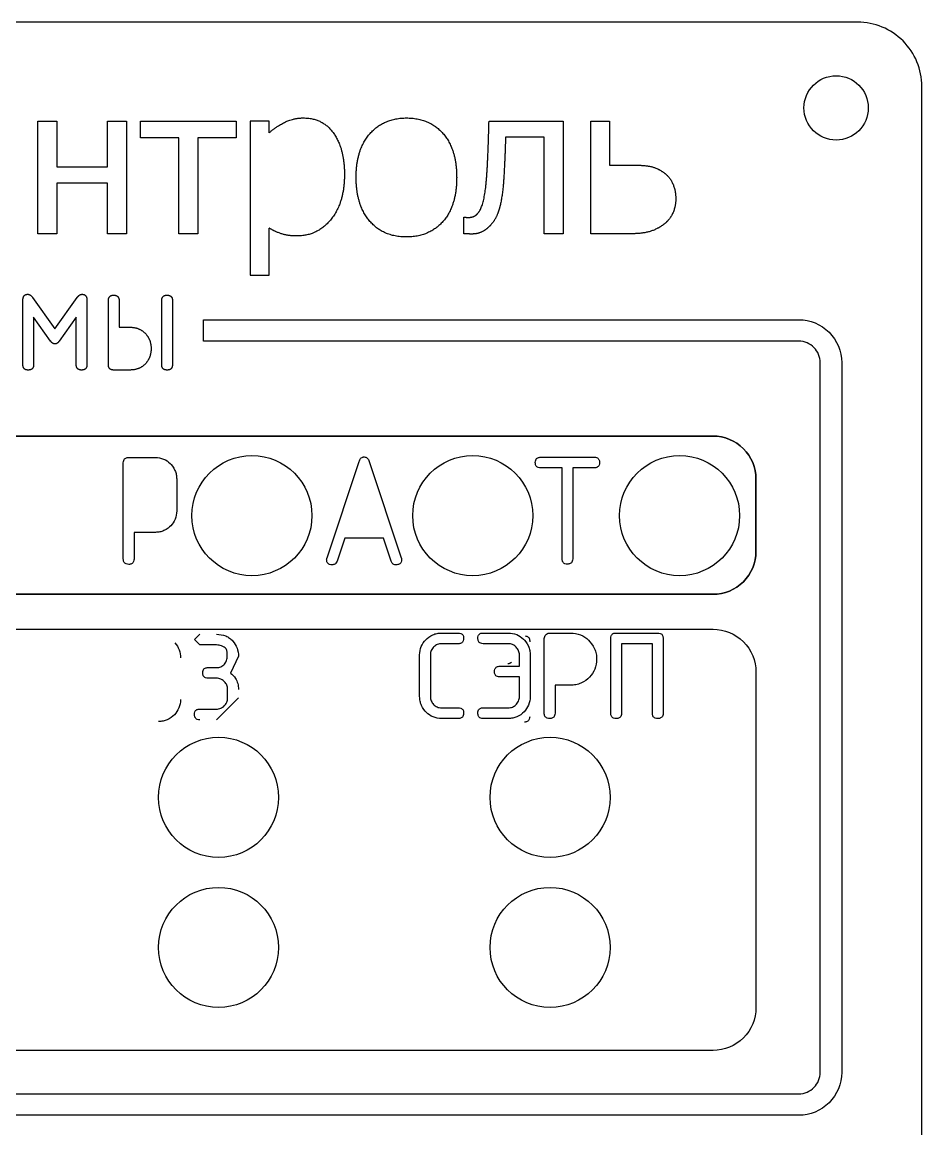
# Model space of a CAD drawing. Header units: millimetres. Extents: x -35 to 35, y -112 to 112.
# Drawn here: x -7 to 35, y 59.9 to 111.5 of the extents above; entities that cross this region are included whole.
import ezdxf

# ---------------------------------------------------------------- set-up
doc = ezdxf.new("R2010")
doc.units = ezdxf.units.MM

msp = doc.modelspace()

# ---------------------------------------------------------------- linework, layer by layer
for p, q in [((-6.944, 95.529), (-6.944, 98.522)), ((-3.955, 98.522), (-3.955, 95.529)), ((-2.956, 95.529), (-2.956, 98.518)), ((-0.466, 95.529), (-0.466, 98.518)), ((0.033, 98.518), (0.033, 95.529)), ((-1.957, 95.279), (-2.706, 95.279)), ((-2.258, 86.466), (-2.258, 90.95)), ((-2.009, 91.199), (-0.764, 91.199)), ((7.246, 86.526), (8.744, 91.014)), ((9.211, 91.014), (10.709, 86.526)), ((17.214, 91.214), (19.708, 91.214)), ((0.231, 90.204), (0.231, 88.706)), ((1.059, 82.711), (1.31, 82.958)), ((1.31, 82.46), (1.059, 82.711)), ((12.591, 83.017), (13.367, 83.017)), ((14.535, 83.017), (15.697, 83.017)), ((17.383, 79.281), (17.383, 82.766)), ((17.634, 83.017), (18.604, 83.017)), ((20.486, 79.281), (20.486, 82.766)), ((20.736, 83.017), (22.674, 83.017)), ((22.928, 82.766), (22.928, 79.281)), ((2.085, 82.46), (1.31, 82.46)), ((13.367, 82.518), (12.591, 82.518)), ((15.697, 82.518), (14.535, 82.518)), ((3.112, 81.939), (2.735, 81.15)), ((11.568, 80.056), (11.568, 81.994)), ((12.07, 81.994), (12.07, 80.053)), ((16.723, 81.994), (16.723, 80.056)), ((1.696, 81.407), (2.085, 81.407)), ((2.085, 80.909), (1.696, 80.909)), ((3.112, 79.995), (2.085, 78.972)), ((2.61, 79.995), (2.61, 80.384)), ((1.31, 79.47), (2.085, 79.47)), ((12.591, 79.528), (13.367, 79.528)), ((14.535, 79.528), (15.697, 79.528)), ((13.367, 79.03), (12.591, 79.03)), ((15.697, 79.03), (14.535, 79.03))]:
    msp.add_line(p, q)
for points in [[(32, -111.5, 0.414214), (35, -108.5), (35, 108.5, 0.414214), (32, 111.5), (-32, 111.5, 0.414214), (-35, 108.5), (-35, -108.5, 0.414214), (-32, -111.5)], [(-29.403, 95.625, -0.414214), (-27.403, 97.625), (-25.734, 97.625), (-25.734, 96.625), (-27.403, 96.625, 0.414214), (-28.403, 95.625), (-28.403, 62.53, 0.414214), (-27.403, 61.53), (29.258, 61.53, 0.414214), (30.258, 62.53), (30.258, 95.625, 0.414214), (29.258, 96.625), (1.486, 96.625), (1.486, 97.625), (29.258, 97.625, -0.414214), (31.258, 95.625), (31.258, 62.53, -0.414214), (29.258, 60.53), (-27.403, 60.53, -0.414214), (-29.403, 62.53)], [(-23.403, 84.821, -0.414214), (-25.403, 86.821), (-25.403, 90.198, -0.414214), (-23.403, 92.198), (25.258, 92.198, -0.414214), (27.258, 90.198), (27.258, 86.821, -0.414214), (25.258, 84.821)], [(-23.403, 84.821), (25.258, 84.821, 0.414214), (27.258, 86.821), (27.258, 90.198, 0.414214), (25.258, 92.198), (-23.403, 92.198, 0.414214), (-25.403, 90.198), (-25.403, 86.821, 0.414214)], [(-24.816, 63.554, -0.414214), (-26.816, 65.554), (-26.816, 81.193, -0.414214), (-24.816, 83.193), (25.258, 83.193, -0.414214), (27.258, 81.193), (27.258, 65.554, -0.414214), (25.258, 63.554)], [(-24.816, 63.554, -0.414214), (-26.816, 65.554), (-26.816, 81.193, -0.414214), (-24.816, 83.193), (25.258, 83.193, -0.414214), (27.258, 81.193), (27.258, 65.554, -0.414214), (25.258, 63.554)]]:
    msp.add_lwpolyline(points, format="xyb", close=True)
for points in [[(-2.996, 101.632), (-2.996, 103.997), (-5.368, 103.997), (-5.368, 101.632), (-6.252, 101.632), (-6.252, 106.884), (-5.368, 106.884), (-5.368, 104.757), (-2.996, 104.757), (-2.996, 106.884), (-2.111, 106.884), (-2.111, 101.632)], [(1.213, 106.113), (1.213, 101.632), (0.328, 101.632), (0.328, 106.113), (-1.459, 106.113), (-1.459, 106.884), (3, 106.884), (3, 106.113)]]:
    msp.add_lwpolyline(points, close=True)
for points in [[(4.542, 106.334), (4.542, 106.884), (3.658, 106.884), (3.658, 99.697), (4.542, 99.697), (4.542, 101.898)], [(14.804, 106.884), (18.265, 106.884), (18.265, 101.632), (17.38, 101.632), (17.38, 106.141), (15.576, 106.141)], [(21.384, 101.632), (19.547, 101.632), (19.547, 106.884), (20.431, 106.884), (20.431, 104.837), (21.407, 104.837)], [(13.63, 101.632), (13.63, 102.403), (13.675, 102.403)], [(-6.49, 98.664), (-5.45, 97.203), (-4.409, 98.664)], [(-2.456, 98.518), (-2.456, 97.273), (-1.957, 97.273)], [(-5.654, 96.632), (-6.445, 97.744), (-6.445, 95.529)], [(-4.455, 95.529), (-4.455, 97.744), (-5.246, 96.632)], [(18.213, 86.48), (18.213, 90.714), (17.214, 90.714)], [(19.708, 90.714), (18.709, 90.714), (18.709, 86.48)], [(-0.764, 87.711), (-1.759, 87.711), (-1.759, 86.466)], [(10.239, 86.368), (9.881, 87.446), (8.07, 87.446), (7.712, 86.368)], [(22.426, 79.281), (22.426, 82.518), (20.987, 82.518), (20.987, 79.281)], [(15.311, 81.466), (16.222, 81.466), (16.222, 81.994)], [(16.222, 80.053), (16.222, 80.967), (15.311, 80.967)], [(18.601, 80.581), (17.885, 80.581), (17.885, 79.281)]]:
    msp.add_lwpolyline(points)
for centre, radius in [((31, 107.5), 1.5), ((3.742, 88.489), 2.8), ((14.043, 88.489), 2.8), ((23.696, 88.489), 2.8), ((2.184, 75.355), 2.8), ((17.652, 75.355), 2.8), ((2.184, 68.355), 2.8), ((17.652, 68.355), 2.8)]:
    msp.add_circle(centre, radius)
for points in [[(4.542, 106.334), (4.871, 106.635), (5.677, 107.032), (6.148, 107.032)], [(6.148, 107.032), (7.05, 107.032), (8.059, 105.602), (8.059, 104.4)], [(8.604, 104.258), (8.604, 105.574), (9.897, 107.032), (10.953, 107.032)], [(10.953, 107.032), (12.019, 107.032), (13.295, 105.58), (13.295, 104.258)], [(14.736, 104.967), (14.759, 105.353), (14.793, 106.402), (14.804, 106.884)], [(15.576, 106.141), (15.564, 105.75), (15.536, 105.03), (15.519, 104.74)], [(14.243, 102.545), (14.475, 102.777), (14.691, 103.929), (14.736, 104.967)], [(21.407, 104.837), (21.997, 104.837), (22.649, 104.712), (22.973, 104.474)], [(8.059, 104.4), (8.059, 103.084), (6.806, 101.53), (5.847, 101.53)], [(10.953, 101.484), (9.858, 101.484), (8.604, 102.976), (8.604, 104.258)], [(13.295, 104.258), (13.295, 102.931), (12.019, 101.484), (10.953, 101.484)], [(15.519, 104.74), (15.491, 104.003), (15.354, 103.004), (15.252, 102.704)], [(22.973, 104.474), (23.245, 104.275), (23.517, 103.645), (23.517, 103.26)], [(23.517, 103.26), (23.517, 102.88), (23.211, 102.256), (22.95, 102.063)], [(15.252, 102.704), (15.15, 102.392), (14.901, 102.046), (14.742, 101.904)], [(13.675, 102.403), (13.709, 102.403), (13.783, 102.392), (13.829, 102.392)], [(13.829, 102.392), (13.942, 102.392), (14.158, 102.46), (14.243, 102.545)], [(5.847, 101.53), (5.456, 101.53), (4.854, 101.711), (4.542, 101.898)], [(14.742, 101.904), (14.583, 101.762), (14.22, 101.62), (13.987, 101.62)], [(22.95, 102.063), (22.638, 101.83), (21.935, 101.632), (21.384, 101.632)], [(13.987, 101.62), (13.914, 101.62), (13.675, 101.632), (13.63, 101.632)], [(-6.944, 98.522), (-6.944, 98.81), (-6.723, 98.81)], [(-6.723, 98.81), (-6.594, 98.81), (-6.49, 98.664)], [(-4.409, 98.664), (-4.305, 98.81), (-4.176, 98.81)], [(-4.176, 98.81), (-3.955, 98.81), (-3.955, 98.522)], [(-2.956, 98.518), (-2.956, 98.768), (-2.706, 98.768)], [(-2.706, 98.768), (-2.456, 98.768), (-2.456, 98.518)], [(-0.466, 98.518), (-0.466, 98.768), (-0.216, 98.768)], [(-0.216, 98.768), (0.033, 98.768), (0.033, 98.518)], [(-1.957, 97.273), (-1.486, 97.273), (-1.211, 96.961)], [(-5.45, 96.495), (-5.558, 96.495), (-5.654, 96.632)], [(-5.246, 96.632), (-5.341, 96.495), (-5.45, 96.495)], [(-1.211, 96.961), (-0.962, 96.682), (-0.962, 96.278)], [(-0.962, 96.278), (-0.962, 95.875), (-1.211, 95.587)], [(-6.694, 95.279), (-6.944, 95.279), (-6.944, 95.529)], [(-6.445, 95.529), (-6.445, 95.279), (-6.694, 95.279)], [(-4.205, 95.279), (-4.455, 95.279), (-4.455, 95.529)], [(-3.955, 95.529), (-3.955, 95.279), (-4.205, 95.279)], [(-2.706, 95.279), (-2.956, 95.279), (-2.956, 95.529)], [(-1.211, 95.587), (-1.486, 95.279), (-1.957, 95.279)], [(-0.216, 95.279), (-0.466, 95.279), (-0.466, 95.529)], [(0.033, 95.529), (0.033, 95.279), (-0.216, 95.279)]]:
    msp.add_open_spline(points, degree=2)
for points, knots in [([(-2.258, 90.95), (-2.258, 90.989), (-2.254, 91.03), (-2.231, 91.091), (-2.218, 91.113), (-2.184, 91.15), (-2.165, 91.163), (-2.125, 91.183), (-2.104, 91.189), (-2.058, 91.198), (-2.033, 91.199), (-2.009, 91.199)], [0, 0, 0, 0, 0.01181083, 0.01181083, 0.01959195, 0.01959195, 0.02667287, 0.02667287, 0.03309682, 0.03309682, 0.04050396, 0.04050396, 0.04050396, 0.04050396]), ([(-0.764, 91.199), (-0.631, 91.199), (-0.503, 91.177), (-0.267, 91.079), (-0.166, 91.01), (-0.008, 90.858), (0.086, 90.752), (0.179, 90.54), (0.198, 90.476), (0.225, 90.343), (0.231, 90.274), (0.231, 90.204)], [0, 0, 0, 0, 0.039703, 0.039703, 0.0767594, 0.0767594, 0.1053708, 0.1053708, 0.1169254, 0.1169254, 0.1289387, 0.1289387, 0.1289387, 0.1289387]), ([(8.744, 91.014), (8.76, 91.061), (8.782, 91.109), (8.832, 91.17), (8.853, 91.189), (8.894, 91.211), (8.909, 91.217), (8.943, 91.225), (8.96, 91.227), (8.977, 91.227)], [0, 0, 0, 0, 0.0147874, 0.0147874, 0.02355401, 0.02355401, 0.02857093, 0.02857093, 0.03379193, 0.03379193, 0.03379193, 0.03379193]), ([(8.977, 91.227), (9.006, 91.227), (9.034, 91.222), (9.085, 91.201), (9.106, 91.187), (9.144, 91.15), (9.16, 91.127), (9.189, 91.076), (9.201, 91.045), (9.211, 91.014)], [0, 0, 0, 0, 0.00860093, 0.00860093, 0.01636555, 0.01636555, 0.02453363, 0.02453363, 0.03417143, 0.03417143, 0.03417143, 0.03417143]), ([(16.964, 90.964), (16.964, 91.003), (16.969, 91.044), (16.992, 91.106), (17.005, 91.128), (17.038, 91.164), (17.057, 91.178), (17.098, 91.197), (17.119, 91.203), (17.164, 91.212), (17.189, 91.214), (17.214, 91.214)], [0, 0, 0, 0, 0.01181083, 0.01181083, 0.01959195, 0.01959195, 0.02667287, 0.02667287, 0.03309682, 0.03309682, 0.04050396, 0.04050396, 0.04050396, 0.04050396]), ([(17.214, 90.714), (17.175, 90.714), (17.134, 90.719), (17.072, 90.742), (17.05, 90.755), (17.014, 90.788), (17, 90.807), (16.981, 90.848), (16.975, 90.869), (16.966, 90.914), (16.964, 90.939), (16.964, 90.964)], [0, 0, 0, 0, 0.01181083, 0.01181083, 0.01959195, 0.01959195, 0.02667287, 0.02667287, 0.03309682, 0.03309682, 0.04050396, 0.04050396, 0.04050396, 0.04050396]), ([(19.708, 91.214), (19.747, 91.214), (19.788, 91.209), (19.849, 91.186), (19.872, 91.173), (19.908, 91.14), (19.921, 91.121), (19.941, 91.08), (19.947, 91.059), (19.956, 91.014), (19.958, 90.989), (19.958, 90.964)], [0, 0, 0, 0, 0.01181083, 0.01181083, 0.01959195, 0.01959195, 0.02667287, 0.02667287, 0.03309682, 0.03309682, 0.04050396, 0.04050396, 0.04050396, 0.04050396]), ([(19.958, 90.964), (19.958, 90.925), (19.953, 90.884), (19.93, 90.822), (19.917, 90.8), (19.883, 90.764), (19.864, 90.75), (19.824, 90.731), (19.803, 90.725), (19.758, 90.716), (19.732, 90.714), (19.708, 90.714)], [0, 0, 0, 0, 0.01181083, 0.01181083, 0.01959195, 0.01959195, 0.02667287, 0.02667287, 0.03309682, 0.03309682, 0.04050396, 0.04050396, 0.04050396, 0.04050396]), ([(0.231, 88.706), (0.231, 88.573), (0.209, 88.445), (0.11, 88.208), (0.042, 88.108), (-0.11, 87.95), (-0.216, 87.855), (-0.429, 87.763), (-0.492, 87.743), (-0.625, 87.717), (-0.694, 87.711), (-0.764, 87.711)], [0, 0, 0, 0, 0.039703, 0.039703, 0.0767594, 0.0767594, 0.1053708, 0.1053708, 0.1169254, 0.1169254, 0.1289387, 0.1289387, 0.1289387, 0.1289387]), ([(-2.009, 86.216), (-2.048, 86.216), (-2.089, 86.221), (-2.15, 86.244), (-2.172, 86.256), (-2.209, 86.29), (-2.222, 86.309), (-2.242, 86.35), (-2.248, 86.371), (-2.257, 86.416), (-2.258, 86.441), (-2.258, 86.466)], [0, 0, 0, 0, 0.01181083, 0.01181083, 0.01959195, 0.01959195, 0.02667287, 0.02667287, 0.03309682, 0.03309682, 0.04050396, 0.04050396, 0.04050396, 0.04050396]), ([(-1.759, 86.466), (-1.759, 86.426), (-1.764, 86.386), (-1.786, 86.324), (-1.799, 86.302), (-1.833, 86.266), (-1.852, 86.252), (-1.893, 86.233), (-1.913, 86.227), (-1.959, 86.218), (-1.984, 86.216), (-2.009, 86.216)], [0, 0, 0, 0, 0.01181083, 0.01181083, 0.01959195, 0.01959195, 0.02667287, 0.02667287, 0.03309682, 0.03309682, 0.04050396, 0.04050396, 0.04050396, 0.04050396]), ([(7.229, 86.435), (7.229, 86.45), (7.23, 86.465), (7.236, 86.496), (7.24, 86.512), (7.246, 86.526)], [0, 0, 0, 0, 0.004616676, 0.004616676, 0.009377312, 0.009377312, 0.009377312, 0.009377312]), ([(7.487, 86.198), (7.445, 86.198), (7.401, 86.202), (7.337, 86.225), (7.314, 86.238), (7.277, 86.272), (7.263, 86.29), (7.245, 86.329), (7.239, 86.348), (7.231, 86.39), (7.229, 86.412), (7.229, 86.435)], [0, 0, 0, 0, 0.01254288, 0.01254288, 0.02049988, 0.02049988, 0.02748362, 0.02748362, 0.03339535, 0.03339535, 0.0401262, 0.0401262, 0.0401262, 0.0401262]), ([(7.712, 86.368), (7.701, 86.334), (7.686, 86.301), (7.646, 86.253), (7.626, 86.236), (7.586, 86.215), (7.568, 86.208), (7.529, 86.199), (7.508, 86.198), (7.487, 86.198)], [0, 0, 0, 0, 0.01069823, 0.01069823, 0.01865615, 0.01865615, 0.02439251, 0.02439251, 0.03067567, 0.03067567, 0.03067567, 0.03067567]), ([(10.464, 86.198), (10.431, 86.198), (10.398, 86.202), (10.343, 86.224), (10.322, 86.238), (10.288, 86.271), (10.276, 86.288), (10.255, 86.325), (10.246, 86.346), (10.239, 86.368)], [0, 0, 0, 0, 0.00986887, 0.00986887, 0.01774005, 0.01774005, 0.02386885, 0.02386885, 0.03070802, 0.03070802, 0.03070802, 0.03070802]), ([(10.722, 86.435), (10.722, 86.399), (10.717, 86.361), (10.695, 86.304), (10.683, 86.283), (10.65, 86.248), (10.631, 86.235), (10.589, 86.215), (10.566, 86.209), (10.518, 86.199), (10.49, 86.198), (10.464, 86.198)], [0, 0, 0, 0, 0.01086379, 0.01086379, 0.01831725, 0.01831725, 0.02534598, 0.02534598, 0.03220127, 0.03220127, 0.04021424, 0.04021424, 0.04021424, 0.04021424]), ([(10.709, 86.526), (10.713, 86.511), (10.717, 86.496), (10.721, 86.465), (10.722, 86.45), (10.722, 86.435)], [0, 0, 0, 0, 0.004683291, 0.004683291, 0.009283869, 0.009283869, 0.009283869, 0.009283869]), ([(18.463, 86.23), (18.424, 86.23), (18.383, 86.235), (18.321, 86.258), (18.299, 86.271), (18.263, 86.305), (18.249, 86.324), (18.23, 86.364), (18.224, 86.385), (18.215, 86.43), (18.213, 86.455), (18.213, 86.48)], [0, 0, 0, 0, 0.01181083, 0.01181083, 0.01959195, 0.01959195, 0.02667287, 0.02667287, 0.03309682, 0.03309682, 0.04050396, 0.04050396, 0.04050396, 0.04050396]), ([(18.709, 86.48), (18.709, 86.441), (18.704, 86.399), (18.681, 86.338), (18.668, 86.316), (18.635, 86.279), (18.616, 86.266), (18.576, 86.247), (18.556, 86.241), (18.512, 86.232), (18.487, 86.23), (18.463, 86.23)], [0, 0, 0, 0, 0.01188043, 0.01188043, 0.01964645, 0.01964645, 0.02666299, 0.02666299, 0.03293946, 0.03293946, 0.04015775, 0.04015775, 0.04015775, 0.04015775]), ([(2.085, 82.958), (2.234, 82.958), (2.381, 82.935), (2.582, 82.852), (2.642, 82.818), (2.756, 82.737), (2.807, 82.69), (2.854, 82.638)], [0, 0, 0, 0, 0.0446103, 0.0446103, 0.06533632, 0.06533632, 0.0863907, 0.0863907, 0.0863907, 0.0863907]), ([(2.854, 82.638), (2.938, 82.543), (3.003, 82.437), (3.092, 82.196), (3.112, 82.069), (3.112, 81.939)], [0, 0, 0, 0, 0.03802334, 0.03802334, 0.07701779, 0.07701779, 0.07701779, 0.07701779]), ([(11.568, 81.994), (11.568, 82.13), (11.591, 82.262), (11.693, 82.505), (11.764, 82.609), (11.937, 82.79), (12.045, 82.876), (12.245, 82.963), (12.311, 82.983), (12.448, 83.01), (12.52, 83.017), (12.591, 83.017)], [0, 0, 0, 0, 0.0408285, 0.0408285, 0.079062, 0.079062, 0.1159498, 0.1159498, 0.1329632, 0.1329632, 0.15068, 0.15068, 0.15068, 0.15068]), ([(13.367, 83.017), (13.407, 83.017), (13.449, 83.012), (13.512, 82.989), (13.535, 82.976), (13.571, 82.942), (13.585, 82.923), (13.604, 82.883), (13.61, 82.862), (13.619, 82.818), (13.621, 82.793), (13.621, 82.769)], [0, 0, 0, 0, 0.01212571, 0.01212571, 0.02001751, 0.02001751, 0.02711865, 0.02711865, 0.03342071, 0.03342071, 0.04065788, 0.04065788, 0.04065788, 0.04065788]), ([(13.621, 82.769), (13.621, 82.73), (13.616, 82.689), (13.593, 82.628), (13.58, 82.605), (13.546, 82.569), (13.527, 82.555), (13.485, 82.536), (13.464, 82.529), (13.418, 82.52), (13.392, 82.518), (13.367, 82.518)], [0, 0, 0, 0, 0.011804, 0.011804, 0.01962864, 0.01962864, 0.02678901, 0.02678901, 0.03335718, 0.03335718, 0.04094618, 0.04094618, 0.04094618, 0.04094618]), ([(14.284, 82.769), (14.284, 82.808), (14.289, 82.848), (14.312, 82.909), (14.324, 82.931), (14.358, 82.967), (14.377, 82.98), (14.418, 83), (14.439, 83.006), (14.485, 83.015), (14.51, 83.017), (14.535, 83.017)], [0, 0, 0, 0, 0.01164795, 0.01164795, 0.01936978, 0.01936978, 0.02643659, 0.02643659, 0.03291989, 0.03291989, 0.04041102, 0.04041102, 0.04041102, 0.04041102]), ([(14.535, 82.518), (14.496, 82.518), (14.454, 82.523), (14.393, 82.546), (14.371, 82.559), (14.334, 82.593), (14.321, 82.612), (14.301, 82.653), (14.295, 82.674), (14.286, 82.719), (14.284, 82.744), (14.284, 82.769)], [0, 0, 0, 0, 0.01185969, 0.01185969, 0.01967299, 0.01967299, 0.0267832, 0.0267832, 0.03323372, 0.03323372, 0.0406715, 0.0406715, 0.0406715, 0.0406715]), ([(15.697, 83.017), (15.834, 83.017), (15.968, 82.994), (16.212, 82.892), (16.316, 82.822), (16.475, 82.668), (16.574, 82.559), (16.67, 82.338), (16.69, 82.272), (16.717, 82.136), (16.723, 82.065), (16.723, 81.994)], [0, 0, 0, 0, 0.0412568, 0.0412568, 0.0793068, 0.0793068, 0.1074946, 0.1074946, 0.1186695, 0.1186695, 0.1302767, 0.1302767, 0.1302767, 0.1302767]), ([(16.485, 82.879), (16.516, 82.879), (16.547, 82.875), (16.597, 82.855), (16.616, 82.843), (16.649, 82.811), (16.662, 82.791), (16.683, 82.747), (16.691, 82.721), (16.701, 82.665), (16.703, 82.633), (16.703, 82.602)], [0, 0, 0, 0, 0.00927778, 0.00927778, 0.01616899, 0.01616899, 0.02310042, 0.02310042, 0.03090523, 0.03090523, 0.04029142, 0.04029142, 0.04029142, 0.04029142]), ([(17.383, 82.766), (17.383, 82.799), (17.389, 82.83), (17.414, 82.889), (17.431, 82.915), (17.469, 82.955), (17.497, 82.98), (17.551, 83.004), (17.567, 83.009), (17.6, 83.015), (17.617, 83.017), (17.634, 83.017)], [0, 0, 0, 0, 0.00981174, 0.00981174, 0.01917896, 0.01917896, 0.02638399, 0.02638399, 0.02917657, 0.02917657, 0.03206051, 0.03206051, 0.03206051, 0.03206051]), ([(18.604, 83.017), (18.766, 83.017), (18.924, 82.989), (19.214, 82.869), (19.337, 82.784), (19.531, 82.598), (19.649, 82.467), (19.763, 82.203), (19.786, 82.127), (19.818, 81.966), (19.826, 81.882), (19.826, 81.799)], [0, 0, 0, 0, 0.0486193, 0.0486193, 0.0941124, 0.0941124, 0.1290342, 0.1290342, 0.1426587, 0.1426587, 0.1567904, 0.1567904, 0.1567904, 0.1567904]), ([(20.486, 82.766), (20.486, 82.805), (20.49, 82.847), (20.513, 82.908), (20.526, 82.93), (20.56, 82.967), (20.579, 82.98), (20.62, 83), (20.641, 83.006), (20.686, 83.015), (20.712, 83.017), (20.736, 83.017)], [0, 0, 0, 0, 0.01185969, 0.01185969, 0.01967299, 0.01967299, 0.0267832, 0.0267832, 0.03323372, 0.03323372, 0.0406715, 0.0406715, 0.0406715, 0.0406715]), ([(22.674, 83.017), (22.714, 83.017), (22.756, 83.012), (22.818, 82.989), (22.841, 82.976), (22.878, 82.942), (22.891, 82.922), (22.911, 82.882), (22.917, 82.861), (22.926, 82.816), (22.928, 82.791), (22.928, 82.766)], [0, 0, 0, 0, 0.01207098, 0.01207098, 0.0199752, 0.0199752, 0.02712803, 0.02712803, 0.03354643, 0.03354643, 0.04093217, 0.04093217, 0.04093217, 0.04093217]), ([(0.15, 82.559), (0.234, 82.464), (0.3, 82.357), (0.388, 82.117), (0.408, 81.989), (0.408, 81.859)], [0, 0, 0, 0, 0.03802334, 0.03802334, 0.07701779, 0.07701779, 0.07701779, 0.07701779]), ([(2.547, 82.282), (2.479, 82.337), (2.405, 82.384), (2.246, 82.445), (2.167, 82.46), (2.085, 82.46)], [0, 0, 0, 0, 0.02631398, 0.02631398, 0.05089977, 0.05089977, 0.05089977, 0.05089977]), ([(2.593, 81.945), (2.593, 82.008), (2.59, 82.073), (2.575, 82.184), (2.564, 82.235), (2.547, 82.282)], [0, 0, 0, 0, 0.01876356, 0.01876356, 0.03364398, 0.03364398, 0.03364398, 0.03364398]), ([(12.591, 82.518), (12.522, 82.518), (12.456, 82.507), (12.332, 82.455), (12.28, 82.419), (12.188, 82.331), (12.143, 82.275), (12.098, 82.172), (12.087, 82.138), (12.073, 82.067), (12.07, 82.031), (12.07, 81.994)], [0, 0, 0, 0, 0.02062557, 0.02062557, 0.04007136, 0.04007136, 0.0587854, 0.0587854, 0.06732923, 0.06732923, 0.07622026, 0.07622026, 0.07622026, 0.07622026]), ([(16.222, 81.994), (16.222, 82.062), (16.21, 82.129), (16.158, 82.252), (16.122, 82.306), (16.042, 82.39), (15.984, 82.441), (15.871, 82.491), (15.838, 82.501), (15.768, 82.515), (15.733, 82.518), (15.697, 82.518)], [0, 0, 0, 0, 0.02058712, 0.02058712, 0.04017733, 0.04017733, 0.05537428, 0.05537428, 0.06129053, 0.06129053, 0.0674064, 0.0674064, 0.0674064, 0.0674064]), ([(2.085, 81.407), (2.156, 81.407), (2.227, 81.418), (2.325, 81.459), (2.356, 81.477), (2.414, 81.52), (2.441, 81.544), (2.465, 81.572)], [0, 0, 0, 0, 0.02135373, 0.02135373, 0.03205992, 0.03205992, 0.04302379, 0.04302379, 0.04302379, 0.04302379]), ([(2.465, 81.572), (2.507, 81.623), (2.54, 81.679), (2.584, 81.807), (2.593, 81.876), (2.593, 81.945)], [0, 0, 0, 0, 0.01981435, 0.01981435, 0.04064936, 0.04064936, 0.04064936, 0.04064936]), ([(15.851, 81.651), (15.828, 81.628), (15.802, 81.609), (15.758, 81.591), (15.743, 81.586), (15.712, 81.58), (15.696, 81.578), (15.68, 81.578)], [0, 0, 0, 0, 0.0097633, 0.0097633, 0.01444643, 0.01444643, 0.0192719, 0.0192719, 0.0192719, 0.0192719]), ([(19.826, 81.799), (19.826, 81.638), (19.798, 81.482), (19.678, 81.194), (19.593, 81.07), (19.388, 80.856), (19.258, 80.752), (19.016, 80.646), (18.938, 80.622), (18.772, 80.589), (18.687, 80.581), (18.601, 80.581)], [0, 0, 0, 0, 0.0482499, 0.0482499, 0.0936536, 0.0936536, 0.1372006, 0.1372006, 0.1570464, 0.1570464, 0.1776989, 0.1776989, 0.1776989, 0.1776989]), ([(1.448, 81.16), (1.448, 81.199), (1.453, 81.239), (1.475, 81.3), (1.488, 81.322), (1.522, 81.358), (1.541, 81.371), (1.581, 81.391), (1.601, 81.397), (1.646, 81.405), (1.671, 81.407), (1.696, 81.407)], [0, 0, 0, 0, 0.01170364, 0.01170364, 0.01941413, 0.01941413, 0.02643079, 0.02643079, 0.03279644, 0.03279644, 0.04013635, 0.04013635, 0.04013635, 0.04013635]), ([(1.696, 80.909), (1.657, 80.909), (1.617, 80.913), (1.556, 80.936), (1.534, 80.949), (1.498, 80.983), (1.485, 81.002), (1.465, 81.043), (1.459, 81.063), (1.45, 81.109), (1.448, 81.135), (1.448, 81.16)], [0, 0, 0, 0, 0.01164795, 0.01164795, 0.01936978, 0.01936978, 0.02643659, 0.02643659, 0.03291989, 0.03291989, 0.04041102, 0.04041102, 0.04041102, 0.04041102]), ([(2.735, 81.15), (2.832, 81.081), (2.914, 80.998), (3.023, 80.825), (3.056, 80.746), (3.102, 80.571), (3.112, 80.478), (3.112, 80.384)], [0, 0, 0, 0, 0.03547516, 0.03547516, 0.06145971, 0.06145971, 0.08954786, 0.08954786, 0.08954786, 0.08954786]), ([(15.06, 81.218), (15.06, 81.257), (15.064, 81.297), (15.087, 81.358), (15.1, 81.38), (15.134, 81.416), (15.153, 81.429), (15.194, 81.449), (15.214, 81.455), (15.26, 81.464), (15.286, 81.466), (15.311, 81.466)], [0, 0, 0, 0, 0.01164795, 0.01164795, 0.01936978, 0.01936978, 0.02643659, 0.02643659, 0.03291989, 0.03291989, 0.04041102, 0.04041102, 0.04041102, 0.04041102]), ([(15.311, 80.967), (15.271, 80.967), (15.23, 80.972), (15.168, 80.995), (15.146, 81.008), (15.11, 81.042), (15.096, 81.061), (15.077, 81.102), (15.07, 81.123), (15.062, 81.168), (15.06, 81.193), (15.06, 81.218)], [0, 0, 0, 0, 0.01185969, 0.01185969, 0.01967299, 0.01967299, 0.0267832, 0.0267832, 0.03323372, 0.03323372, 0.0406715, 0.0406715, 0.0406715, 0.0406715]), ([(2.61, 80.384), (2.61, 80.453), (2.598, 80.519), (2.547, 80.643), (2.51, 80.696), (2.43, 80.78), (2.373, 80.832), (2.259, 80.881), (2.226, 80.892), (2.157, 80.906), (2.121, 80.909), (2.085, 80.909)], [0, 0, 0, 0, 0.02058712, 0.02058712, 0.04017733, 0.04017733, 0.05537428, 0.05537428, 0.06129053, 0.06129053, 0.0674064, 0.0674064, 0.0674064, 0.0674064]), ([(2.085, 79.47), (2.155, 79.47), (2.222, 79.482), (2.346, 79.533), (2.399, 79.569), (2.487, 79.654), (2.535, 79.711), (2.582, 79.819), (2.593, 79.853), (2.607, 79.922), (2.61, 79.958), (2.61, 79.995)], [0, 0, 0, 0, 0.02082641, 0.02082641, 0.04025727, 0.04025727, 0.05745274, 0.05745274, 0.06467135, 0.06467135, 0.07213924, 0.07213924, 0.07213924, 0.07213924]), ([(12.591, 79.03), (12.454, 79.03), (12.321, 79.053), (12.078, 79.154), (11.974, 79.225), (11.796, 79.396), (11.71, 79.504), (11.623, 79.706), (11.602, 79.772), (11.575, 79.911), (11.568, 79.984), (11.568, 80.056)], [0, 0, 0, 0, 0.0410608, 0.0410608, 0.079127, 0.079127, 0.1152409, 0.1152409, 0.1319918, 0.1319918, 0.1494777, 0.1494777, 0.1494777, 0.1494777]), ([(12.07, 80.053), (12.07, 79.983), (12.082, 79.915), (12.133, 79.79), (12.17, 79.737), (12.256, 79.647), (12.312, 79.601), (12.417, 79.556), (12.45, 79.545), (12.519, 79.532), (12.555, 79.528), (12.591, 79.528)], [0, 0, 0, 0, 0.02099439, 0.02099439, 0.040529, 0.040529, 0.05835345, 0.05835345, 0.06614609, 0.06614609, 0.07422376, 0.07422376, 0.07422376, 0.07422376]), ([(16.723, 80.056), (16.723, 79.919), (16.7, 79.786), (16.598, 79.541), (16.527, 79.437), (16.339, 79.241), (16.229, 79.164), (16.045, 79.084), (15.98, 79.064), (15.841, 79.036), (15.769, 79.03), (15.697, 79.03)], [0, 0, 0, 0, 0.0411965, 0.0411965, 0.0795162, 0.0795162, 0.1227315, 0.1227315, 0.1455063, 0.1455063, 0.1692701, 0.1692701, 0.1692701, 0.1692701]), ([(15.697, 79.528), (15.766, 79.528), (15.834, 79.54), (15.958, 79.592), (16.01, 79.628), (16.098, 79.712), (16.147, 79.769), (16.194, 79.878), (16.204, 79.911), (16.218, 79.981), (16.222, 80.017), (16.222, 80.053)], [0, 0, 0, 0, 0.02082641, 0.02082641, 0.04025727, 0.04025727, 0.05745274, 0.05745274, 0.06467135, 0.06467135, 0.07213924, 0.07213924, 0.07213924, 0.07213924]), ([(0.408, 79.915), (0.408, 79.779), (0.385, 79.647), (0.283, 79.403), (0.212, 79.3), (0.023, 79.103), (-0.086, 79.026), (-0.269, 78.946), (-0.335, 78.926), (-0.474, 78.898), (-0.546, 78.892), (-0.619, 78.892)], [0, 0, 0, 0, 0.0408285, 0.0408285, 0.079062, 0.079062, 0.1226693, 0.1226693, 0.1458449, 0.1458449, 0.1700268, 0.1700268, 0.1700268, 0.1700268]), ([(1.059, 79.222), (1.059, 79.261), (1.063, 79.302), (1.086, 79.362), (1.099, 79.384), (1.133, 79.42), (1.152, 79.434), (1.193, 79.453), (1.213, 79.459), (1.259, 79.468), (1.285, 79.47), (1.31, 79.47)], [0, 0, 0, 0, 0.01164795, 0.01164795, 0.01936978, 0.01936978, 0.02643659, 0.02643659, 0.03291989, 0.03291989, 0.04041102, 0.04041102, 0.04041102, 0.04041102]), ([(13.367, 79.528), (13.407, 79.528), (13.449, 79.524), (13.512, 79.5), (13.535, 79.487), (13.571, 79.453), (13.585, 79.434), (13.604, 79.394), (13.61, 79.374), (13.619, 79.329), (13.621, 79.305), (13.621, 79.281)], [0, 0, 0, 0, 0.01212571, 0.01212571, 0.02001751, 0.02001751, 0.02711865, 0.02711865, 0.03342071, 0.03342071, 0.04065788, 0.04065788, 0.04065788, 0.04065788]), ([(14.284, 79.281), (14.284, 79.32), (14.289, 79.36), (14.312, 79.42), (14.324, 79.443), (14.358, 79.479), (14.377, 79.492), (14.418, 79.511), (14.439, 79.518), (14.485, 79.526), (14.51, 79.528), (14.535, 79.528)], [0, 0, 0, 0, 0.01164795, 0.01164795, 0.01936978, 0.01936978, 0.02643659, 0.02643659, 0.03291989, 0.03291989, 0.04041102, 0.04041102, 0.04041102, 0.04041102]), ([(1.31, 78.972), (1.27, 78.972), (1.229, 78.976), (1.167, 78.999), (1.145, 79.012), (1.109, 79.046), (1.095, 79.065), (1.076, 79.106), (1.069, 79.127), (1.061, 79.172), (1.059, 79.198), (1.059, 79.222)], [0, 0, 0, 0, 0.01185969, 0.01185969, 0.01967299, 0.01967299, 0.0267832, 0.0267832, 0.03323372, 0.03323372, 0.0406715, 0.0406715, 0.0406715, 0.0406715]), ([(13.621, 79.281), (13.621, 79.241), (13.616, 79.201), (13.593, 79.139), (13.58, 79.117), (13.546, 79.08), (13.527, 79.067), (13.485, 79.047), (13.464, 79.041), (13.418, 79.032), (13.392, 79.03), (13.367, 79.03)], [0, 0, 0, 0, 0.011804, 0.011804, 0.01962864, 0.01962864, 0.02678901, 0.02678901, 0.03335718, 0.03335718, 0.04094618, 0.04094618, 0.04094618, 0.04094618]), ([(14.535, 79.03), (14.496, 79.03), (14.454, 79.035), (14.393, 79.058), (14.371, 79.071), (14.334, 79.104), (14.321, 79.124), (14.301, 79.164), (14.295, 79.185), (14.286, 79.231), (14.284, 79.256), (14.284, 79.281)], [0, 0, 0, 0, 0.01185969, 0.01185969, 0.01967299, 0.01967299, 0.0267832, 0.0267832, 0.03323372, 0.03323372, 0.0406715, 0.0406715, 0.0406715, 0.0406715]), ([(16.703, 79.116), (16.703, 79.077), (16.698, 79.036), (16.675, 78.974), (16.662, 78.952), (16.628, 78.915), (16.609, 78.902), (16.568, 78.882), (16.548, 78.876), (16.502, 78.867), (16.477, 78.866), (16.452, 78.866)], [0, 0, 0, 0, 0.01185969, 0.01185969, 0.01967299, 0.01967299, 0.0267832, 0.0267832, 0.03323372, 0.03323372, 0.0406715, 0.0406715, 0.0406715, 0.0406715]), ([(17.634, 79.03), (17.595, 79.03), (17.553, 79.035), (17.492, 79.058), (17.47, 79.071), (17.433, 79.104), (17.42, 79.124), (17.4, 79.164), (17.394, 79.185), (17.385, 79.231), (17.383, 79.256), (17.383, 79.281)], [0, 0, 0, 0, 0.01185969, 0.01185969, 0.01967299, 0.01967299, 0.0267832, 0.0267832, 0.03323372, 0.03323372, 0.0406715, 0.0406715, 0.0406715, 0.0406715]), ([(17.885, 79.281), (17.885, 79.241), (17.88, 79.2), (17.857, 79.139), (17.844, 79.116), (17.81, 79.08), (17.791, 79.066), (17.75, 79.047), (17.73, 79.041), (17.684, 79.032), (17.659, 79.03), (17.634, 79.03)], [0, 0, 0, 0, 0.01185969, 0.01185969, 0.01967299, 0.01967299, 0.0267832, 0.0267832, 0.03323372, 0.03323372, 0.0406715, 0.0406715, 0.0406715, 0.0406715]), ([(20.736, 79.03), (20.697, 79.03), (20.656, 79.035), (20.594, 79.058), (20.572, 79.071), (20.535, 79.104), (20.522, 79.124), (20.502, 79.164), (20.496, 79.185), (20.487, 79.231), (20.486, 79.256), (20.486, 79.281)], [0, 0, 0, 0, 0.01185969, 0.01185969, 0.01967299, 0.01967299, 0.0267832, 0.0267832, 0.03323372, 0.03323372, 0.0406715, 0.0406715, 0.0406715, 0.0406715]), ([(20.987, 79.281), (20.987, 79.241), (20.983, 79.2), (20.96, 79.139), (20.947, 79.116), (20.913, 79.08), (20.894, 79.066), (20.853, 79.047), (20.832, 79.041), (20.786, 79.032), (20.761, 79.03), (20.736, 79.03)], [0, 0, 0, 0, 0.01185969, 0.01185969, 0.01967299, 0.01967299, 0.0267832, 0.0267832, 0.03323372, 0.03323372, 0.0406715, 0.0406715, 0.0406715, 0.0406715]), ([(22.677, 79.03), (22.637, 79.03), (22.596, 79.035), (22.535, 79.058), (22.513, 79.071), (22.476, 79.104), (22.463, 79.124), (22.443, 79.164), (22.437, 79.185), (22.428, 79.231), (22.426, 79.256), (22.426, 79.281)], [0, 0, 0, 0, 0.01185969, 0.01185969, 0.01967299, 0.01967299, 0.0267832, 0.0267832, 0.03323372, 0.03323372, 0.0406715, 0.0406715, 0.0406715, 0.0406715]), ([(22.928, 79.281), (22.928, 79.241), (22.923, 79.2), (22.9, 79.139), (22.887, 79.116), (22.853, 79.08), (22.834, 79.066), (22.793, 79.047), (22.773, 79.041), (22.727, 79.032), (22.702, 79.03), (22.677, 79.03)], [0, 0, 0, 0, 0.01185969, 0.01185969, 0.01967299, 0.01967299, 0.0267832, 0.0267832, 0.03323372, 0.03323372, 0.0406715, 0.0406715, 0.0406715, 0.0406715])]:
    msp.add_open_spline(points, degree=3, knots=knots)

doc.saveas('drawing.dxf')
